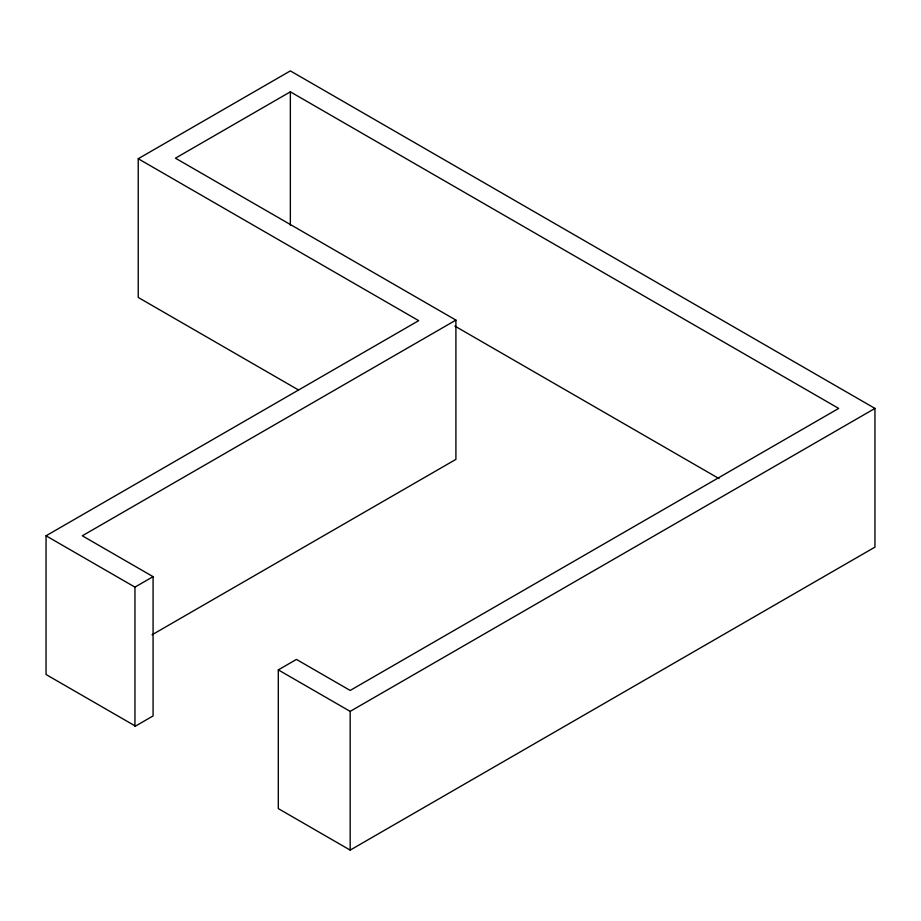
<?xml version="1.0" encoding="UTF-8"?>
<svg xmlns="http://www.w3.org/2000/svg" width="921" height="921" viewBox="0 0 921 921"><rect width="100%" height="100%" fill="white"/><g stroke="black" fill="none" stroke-linecap="round" stroke-linejoin="round"><path stroke-width="1.38" d="M298.312 389.871L138.231 297.448L138.231 158.734L290.357 70.894L874.95 408.417L874.95 547.132L350.176 850.106L278.315 808.603L278.315 669.889L296.447 659.424L350.176 690.451L838.686 408.417L290.357 91.835L175.451 158.182L455.907 320.105L455.907 459.372L152.046 634.799M134.95 725.84L46.05 674.517L46.05 535.792L418.687 320.658L138.231 158.734M455.907 320.105L82.314 535.792L153.082 576.661L153.082 715.928L134.95 726.393L134.95 587.126L46.05 535.792M134.95 587.126L153.082 576.661M278.315 669.889L350.176 711.38L874.95 408.417M454.859 326.08L719.048 478.609M350.176 711.38L350.176 850.106M290.357 91.835L290.357 225.357"/></g></svg>
